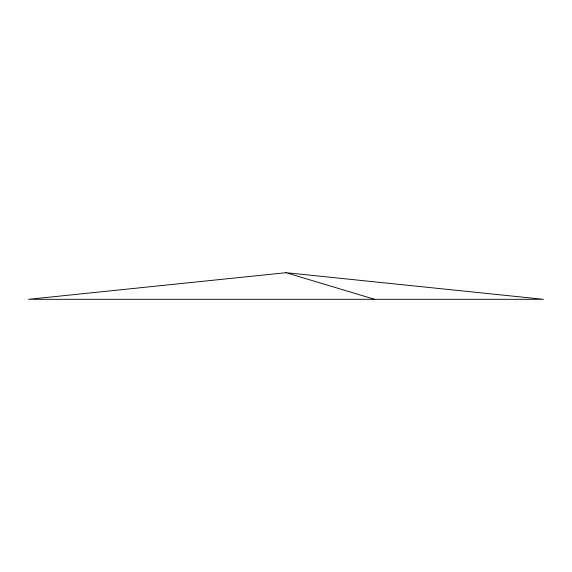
<?xml version="1.0" encoding="UTF-8"?>
<svg xmlns="http://www.w3.org/2000/svg" width="572" height="572" viewBox="0 0 572 572"><rect width="100%" height="100%" fill="white"/><g stroke="black" fill="none" stroke-linecap="round" stroke-linejoin="round"><path stroke-width="0.86" d="M286 272.694L28.6 299.306L543.4 299.306L286 272.694L374.574 299.306"/></g></svg>
